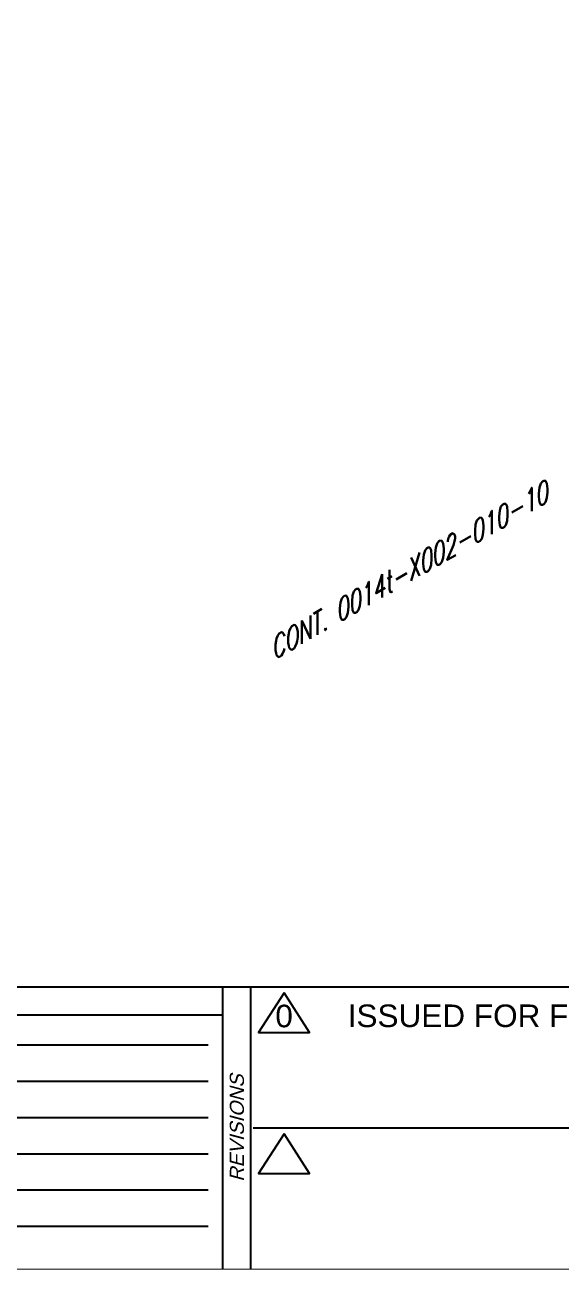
# Model space of a CAD drawing. Header units: inches. Extents: x 0.1 to 17.4, y 0.1 to 11.4.
# Drawn here: x 6.62 to 9, y 0.25 to 5.76 of the extents above; entities that cross this region are included whole.
import ezdxf
from ezdxf.enums import TextEntityAlignment as Align

# ---------------------------------------------------------------- set-up
doc = ezdxf.new("R2010")
doc.units = ezdxf.units.IN
doc.header["$MEASUREMENT"] = 0
for name, color, linetype in [('BORDER', 3, 'Continuous'), ('BORDERTEXT', 7, 'Continuous'), ('Continuation', 7, 'Continuous')]:
    doc.layers.add(name, color=color, linetype=linetype)
doc.styles.add('FEASStandard', font='arial.ttf')
doc.styles.add('PART_Standard', font='romans', dxfattribs={"width": 0.8, "height": 0.09})

# ---------------------------------------------------------------- blocks, each defined once
blk = doc.blocks.new('Border')
blk.add_line((5.4322, 1.2439), (7.435, 1.2439))
for points in [[(5.4296, 1.0829), (7.435, 1.0829)], [(5.1365, 0.9222), (7.435, 0.9222)], [(4.9824, 0.7615), (7.435, 0.7615)], [(4.8221, 0.6009), (7.435, 0.6009)], [(4.9467, 0.4404), (7.435, 0.4404)]]:
    blk.add_lwpolyline(points)
at = {"layer": 'BORDER'}
for p, q in [((7.625, 0.25), (7.625, 1.5)), ((7.5, 1.375), (0.25, 1.375))]:
    blk.add_line(p, q, dxfattribs=at)
at = {"layer": 'BORDER', "const_width": 0.005}
blk.add_lwpolyline([(0.25, 0.25), (17.25, 0.25), (17.25, 11.25), (0.25, 11.25)], close=True, dxfattribs=at)
at = {"layer": 'BORDER', "const_width": 0.00833}
for points in [[(17.25, 1.5), (0.25, 1.5)], [(7.5, 0.25), (7.5, 1.5)], [(7.6336, 0.875), (10.375, 0.875)]]:
    blk.add_lwpolyline(points, dxfattribs=at)
at = {"layer": 'BORDERTEXT', "style": 'FEASStandard', "oblique": 15}
blk.add_text('REVISIONS', height=0.0625, rotation=90, dxfattribs=at).set_placement((7.5625, 0.875), align=Align.MIDDLE)
blk = doc.blocks.new('1_Cont_30')
at = {"layer": 'Continuation', "style": 'PART_Standard', "oblique": 30, "width": 0.8}
blk.add_attdef('CONT', (0, 0), '', height=0.09, rotation=30, dxfattribs=at)

msp = doc.modelspace()

# ---------------------------------------------------------------- linework, layer by layer
at = {"layer": 'BORDERTEXT'}
for points in [[(7.7717, 1.474), (7.6588, 1.2984), (7.8845, 1.2984)], [(7.7717, 0.849), (7.6588, 0.6734), (7.8845, 0.6734)]]:
    msp.add_lwpolyline(points, close=True, dxfattribs=at)

# ---------------------------------------------------------------- block references
at = {"layer": 'BORDER'}
msp.add_blockref('Border', (0, 0), dxfattribs=at)
at = {"layer": 'Continuation'}
msp.add_blockref('1_Cont_30', (7.7253, 2.9481), dxfattribs=at).add_auto_attribs({'CONT': 'CONT. 0014t-X002-010-10'})

# ---------------------------------------------------------------- texts
at = {"layer": 'BORDERTEXT', "style": 'FEASStandard'}
msp.add_text('ISSUED FOR FEAS PROJECT', height=0.1, dxfattribs=at).set_placement((9.0276, 1.3726), align=Align.MIDDLE_CENTER)
msp.add_attdef('0', text='', height=0.1, dxfattribs=at).set_placement((7.7717, 1.3716), align=Align.MIDDLE_CENTER)

doc.saveas('drawing.dxf')
